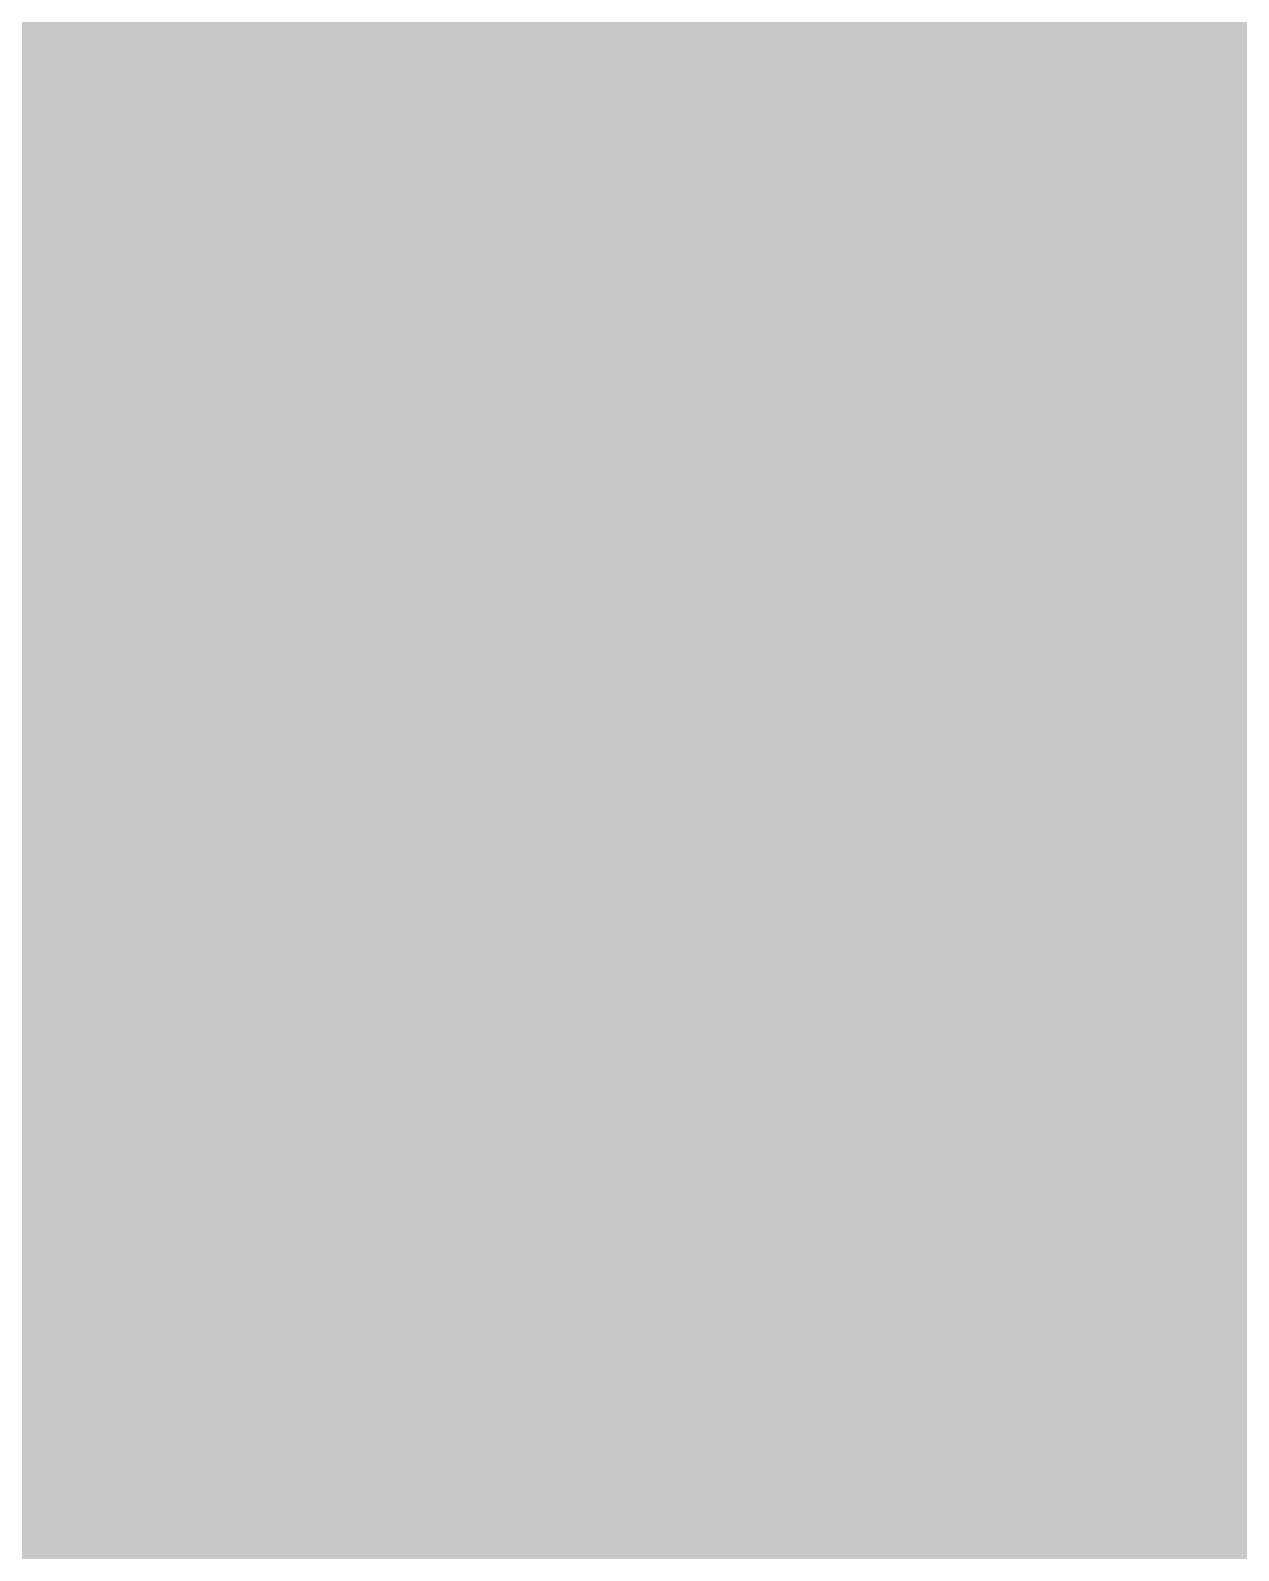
# Model space of a CAD drawing. Header units: millimetres. Extents: x -11450 to 1579, y -1115 to 3078.
# Drawn here: x -3862.07 to -3855.63, y 877.66 to 885.77 of the extents above; entities that cross this region are included whole.
import ezdxf

# ---------------------------------------------------------------- set-up
doc = ezdxf.new("R2010")
doc.units = ezdxf.units.MM
doc.layers.add('G-XREF-____-OTLN', color=8, linetype='Continuous', lineweight=9)
doc.layers.add('M-EQPM-____-OTLN', color=50, linetype='Continuous', lineweight=9)

# ---------------------------------------------------------------- blocks, each defined once
blk = doc.blocks.new('Filter column D940 26_01_26 - ASY SLM 1600 Filter column D940_iam-V168-Разрез 11')
at = {"layer": 'G-XREF-____-OTLN'}
h = blk.add_hatch(color=9, dxfattribs=at)
h.paths.add_polyline_path([(-4026.2459, 796.5743), (-4000.9402, 821.6988), (-3971.8211, 1009.9233), (-3961.9386, 1008.3945), (-3988.985, 833.5685), (-3938.7335, 883.4602), (-3958.0614, 1008.3945), (-3948.1789, 1009.9233), (-3929.7169, 892.4123), (-3898.6186, 923.288), (-3943.8734, 1011.3223), (-3934.9797, 1015.8942), (-3891.1741, 930.6791), (-3867.9087, 953.778), (-3931.8429, 1018.1732), (-3924.7465, 1025.2188), (-3800.9685, 900.5483), (-3773.5566, 953.8729), (-3922.0855, 1028.8813), (-3917.5776, 1037.8076), (-3768.9846, 962.7668), (-3743.3144, 1013.4467), (-3916.3795, 1041.4951), (-3914.7797, 1051.3663), (-3738.1544, 1022.7409), (-3703.5106, 1090.1336), (-3914.7797, 1055.8935), (-3916.3795, 1065.7647), (-3699.1032, 1100.9784), (-3704.4984, 1124.9981), (-3711.6181, 1147.3798), (-3721.099, 1168.6756), (-3917.5776, 1069.4522), (-3922.0855, 1078.3785), (-3725.5529, 1177.6292), (-3729.2054, 1184.4621), (-3783.5562, 1224.2493), (-3924.7465, 1082.041), (-3931.8429, 1089.0866), (-3791.7471, 1230.2455), (-3843.9446, 1268.4564), (-3934.9797, 1091.3656), (-3943.8734, 1095.9375), (-3852.1142, 1274.4369), (-3907.2103, 1314.3048), (-3911.2974, 1315.0105), (-3914.5038, 1315.0105), (-3948.1789, 1097.3364), (-3958.0614, 1098.8653), (-3924.4095, 1316.389), (-3954.5535, 1319.558), (-3964.2889, 1319.5373), (-3980.5527, 1219.1859), (-3961.9386, 1098.8653), (-3971.8211, 1097.3364), (-3985.7298, 1187.2421), (-3994.6785, 1132.0266), (-3976.1266, 1095.9375), (-3985.0203, 1091.3656), (-3997.3966, 1115.2556), (-3999.746, 1100.7591), (-3988.1571, 1089.0866), (-3995.2535, 1082.041), (-4001.7235, 1088.5576), (-4002.9603, 1080.9266), (-3997.9145, 1078.3785), (-4002.4224, 1069.4522), (-4004.6385, 1070.5713), (-4004.9997, 1065.9882), (-4003.6205, 1065.7647), (-4005.2203, 1055.8935), (-4007.0174, 1055.8935), (-4007.8193, 1050.9451), (-4005.2203, 1051.3663), (-4003.6205, 1041.4951), (-4009.5055, 1040.5414), (-4010.6194, 1033.6681), (-4002.4224, 1037.8076), (-3997.9145, 1028.8813), (-4012.5969, 1021.4666), (-4015.2535, 1005.0746), (-3995.2535, 1025.2188), (-3988.1571, 1018.1732), (-4018.0025, 988.1125), (-4026.6131, 934.9837), (-3985.0203, 1015.8942), (-3976.1266, 1011.3223), (-4031.7902, 903.0398), (-4047.9197, 803.5169), (-4027.1086, 796.836)])
h.paths.add_polyline_path([(-3867.8579, 804.8887), (-3852.8665, 810.1673), (-3845.2849, 814.3394), (-3843.9488, 816.9386), (-3867.8579, 863.4491), (-3867.8579, 806.1293)])
h.paths.add_polyline_path([(-4095.3751, 825.7467), (-4095.3751, 910.1821), (-4143.2395, 861.9726), (-4123.3002, 844.5508), (-4110.8225, 834.6647), (-4098.0655, 827.2999)])
h.paths.add_polyline_path([(-3838.3268, 827.875), (-3805.7757, 891.197), (-3867.8579, 953.7268), (-3867.8579, 885.322), (-3840.4715, 832.047)])
h.paths.add_polyline_path([(-4150.68, 868.6717), (-4095.3751, 924.3753), (-4095.3751, 979.6628), (-4194.4471, 929.6306), (-4184.1734, 911.2642), (-4163.7286, 883.8102), (-4152.7944, 870.5754)])
h.paths.add_polyline_path([(-4198.9007, 938.5843), (-4166.8055, 954.7927), (-4166.8055, 1015.0479), (-4220.8972, 1006.2814), (-4215.4137, 981.973), (-4208.3094, 959.7152), (-4200.2655, 941.6495)])
h.paths.add_polyline_path([(-4162.2553, 957.0906), (-4095.3751, 990.8657), (-4095.3751, 1026.6246), (-4129.3405, 1021.1198), (-4160.6502, 960.2129)])
h.paths.add_polyline_path([(-3959.8384, 1008.6302), (-3982.6398, 1014.7398), (-3999.0517, 1031.27), (-4004.9997, 1053.7915), (-3998.8901, 1076.2697), (-3982.3599, 1092.6816), (-3959.8384, 1098.6296), (-3937.3602, 1092.52), (-3920.9483, 1075.9898), (-3915.0003, 1053.4683), (-3921.1099, 1030.9901), (-3937.6401, 1014.5782), (-3958.9259, 1008.8782)])
h.paths.add_polyline_path([(-3960, 1011.67), (-3938.8695, 1017.4411), (-3923.5517, 1033.0544), (-3918.0828, 1053.7915), (-3923.8112, 1074.7604), (-3939.4246, 1090.0782), (-3960.1616, 1095.5471), (-3981.1305, 1089.8187), (-3996.4483, 1074.2053), (-4001.9172, 1053.4683), (-3996.1888, 1032.4994), (-3980.5754, 1017.1816), (-3960.1509, 1011.7099)])
h.paths.add_polyline_path([(-4222.8042, 1016.1028), (-4166.8055, 1025.1784), (-4166.8055, 1082.0814), (-4222.8036, 1091.1569), (-4225.0405, 1068.4517), (-4224.7356, 1035.7178), (-4223.3152, 1021.2923)])
h.paths.add_polyline_path([(-4123.6596, 1032.171), (-4095.3751, 1036.7551), (-4095.3751, 1070.5047), (-4103.294, 1071.7882), (-4120.762, 1037.8076)])
h.paths.add_polyline_path([(-4095.3751, 1080.6352), (-4095.3751, 1087.1929), (-4098.4869, 1081.1395)])
h.paths.add_polyline_path([(-4166.8055, 1092.2119), (-4166.8055, 1152.4671), (-4198.901, 1168.6756), (-4210.0482, 1142.974), (-4216.471, 1121.8026), (-4220.8968, 1100.9784), (-4186.6418, 1095.4267)])
h.paths.add_polyline_path([(-4166.8055, 1163.67), (-4166.8055, 1202.7326), (-4190.3252, 1185.3402), (-4194.4471, 1177.6292), (-4181.235, 1170.957)])
blk.add_arc((-3960, 1053.6299), 273.5, 270.1, 330.083333, dxfattribs=at)
blk.add_open_spline([(-3736.6722, 904.5763), (-3737.4675, 903.3847), (-3740.5595, 898.8316), (-3746.1546, 891.1144), (-3753.6794, 881.6629), (-3761.6078, 872.5751), (-3769.8412, 863.9496), (-3778.3514, 855.7857), (-3787.2395, 847.9766), (-3796.6105, 840.4507), (-3806.5175, 833.2071), (-3816.8528, 826.3573), (-3827.584, 819.941), (-3838.6256, 814.0198), (-3849.9908, 808.5921), (-3861.6884, 803.6679), (-3873.6304, 799.2949), (-3885.7243, 795.5044), (-3897.9657, 792.2923), (-3914.4924, 788.7777), (-3934.7834, 785.955), (-3950.6443, 785.1836), (-3958.2846, 785.1353)], degree=3, knots=[-0.8139886, -0.8139886, -0.8139886, -0.8139886, -0.8088235, -0.7941176, -0.7794118, -0.7647059, -0.75, -0.7352941, -0.7205882, -0.7058824, -0.6911765, -0.6764706, -0.6617647, -0.6470588, -0.6323529, -0.6176471, -0.6029412, -0.5882353, -0.5735294, -0.5588235, -0.5294118, -0.5020479, -0.5020479, -0.5020479, -0.5020479], dxfattribs=at)
blk = doc.blocks.new('Filter column D940 26_01_26 - Standard-V169-Разрез 11')
blk.add_blockref('Filter column D940 26_01_26 - ASY SLM 1600 Filter column D940_iam-V168-Разрез 11', (0, 0))

msp = doc.modelspace()

# ---------------------------------------------------------------- block references
at = {"layer": 'M-EQPM-____-OTLN'}
msp.add_blockref('Filter column D940 26_01_26 - Standard-V169-Разрез 11', (0, 0), dxfattribs=at)

doc.saveas('drawing.dxf')
